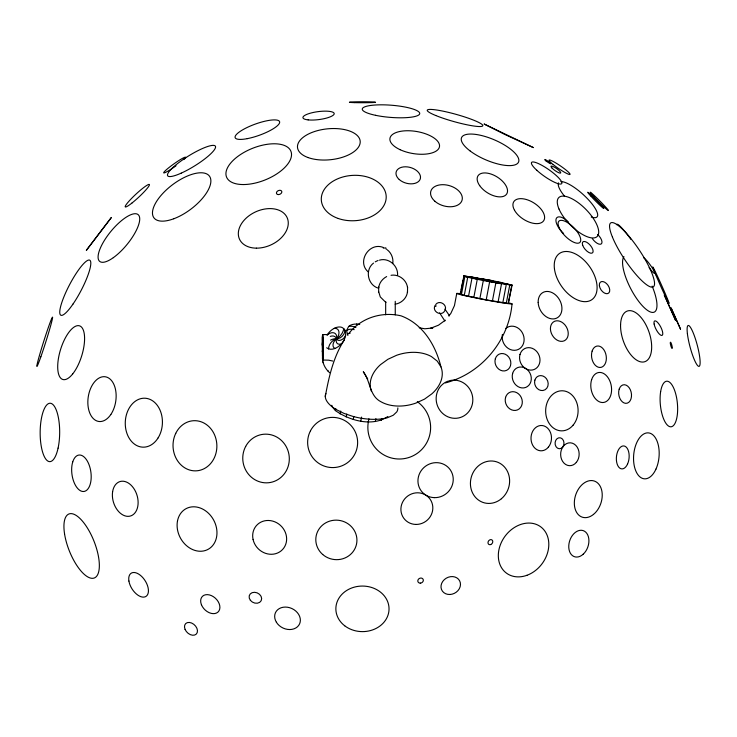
<?xml version="1.0" encoding="UTF-8"?>
<svg xmlns="http://www.w3.org/2000/svg" width="737" height="737" viewBox="0 0 737 737"><rect width="100%" height="100%" fill="white"/><g stroke="black" fill="none" stroke-linecap="round" stroke-linejoin="round"><path stroke-width="1.11" d="M322.99 341.388L322.852 347.956A12.336 0.525 89.6 0 0 322.41 355.916M322.272 351.706C323.792 340.125 322.456 354.377 322.788 334.764A12.98 0.553 89.6 0 0 322.207 345.073L322.742 360.034L328.638 360.172L332.82 361.056M322.88 360.209L323.248 343.092M385.958 302.529L380.283 296.928L378.634 291.557M378.698 287.937C379.058 283.054 382.402 278.807 386.667 276.559M397.565 275.15C398.284 265.827 388.685 257.37 379.5 260.152M395.161 304.178C401.481 303.276 407.008 297.978 407.497 291.53M407.561 287.9C406.879 280.051 398.828 273.897 391.034 275.288M378.634 292.23L378.707 287.006M407.487 292.451L407.57 287.227M385.672 314.81L385.663 301.461M395.262 314.846L395.244 301.332M341.415 343.829C345.395 339.683 348.481 330.554 341.876 327.366A12.98 8.503 -49.5 0 0 326.998 335.151A8.273 5.417 -49.5 0 1 334.239 332.958A8.273 5.417 -49.5 0 1 336.487 338.799A6.578 4.302 -49.5 0 0 341.415 343.829C337.924 347.707 331.503 351.429 326.648 347.79M322.207 345.073C322.87 335.464 322.594 354.128 323.285 352.912M392.775 263.57C393.576 258.42 391.375 252.883 387.192 249.751M456.747 293.519L454.453 305.597L450.795 313.492L448.75 315.998M460.128 294.155L463.942 275.878L492.371 280.622L512.104 285.127L508.29 303.404L486.199 299.876L464.282 295.353L460.128 294.155L460.901 291.88M461.307 289.742L463.131 280.143M463.536 278.015L463.942 275.878M461.417 294.616L464.863 276.486L463.573 276.025M464.282 295.353L467.728 277.223L464.863 276.486M468.52 296.32L471.966 278.19L467.728 277.223M473.827 297.444L477.272 279.323A16.03 0.525 10.8 0 1 486.227 280.29A30.263 0.995 10.8 0 0 501.059 282.4M479.861 298.66L483.306 280.53L471.966 278.19M486.199 299.876L489.644 281.746L512.104 285.127M492.408 301.009L495.854 282.888M498.074 301.995L501.519 283.865A15.449 0.507 10.8 0 1 486.227 280.29A26.127 0.857 10.8 0 0 470.685 276.734M502.818 302.75L506.255 284.62M506.301 303.229L509.746 285.099M508.29 303.404L511.736 285.274M512.04 303.884C508.77 340.752 481.372 373.659 445.415 382.899M325.284 396.534C328.886 376.948 333.373 356.957 344.28 339.978M387.846 416.497C372.434 427.073 349.734 420.716 335.418 410.601L335.823 408.648M340.116 413.991L340.724 411.053M346.197 416.985L346.805 414.047M353.253 419.381L353.852 416.442M360.798 421.002L361.6 417.087M368.316 421.739L368.915 418.8M375.29 421.546L375.888 418.616M381.241 420.44L381.637 418.478M347.873 335.482L346.583 330.6L348.619 326.491A12.98 8.936 21.2 0 1 359.739 324.501M322.382 336.818L323.082 358.698M435.125 305.376C431.467 311.484 441.638 317.048 444.798 310.719C448.151 305.201 439.611 299.388 435.714 304.501M435.733 306.481L436.111 305.791M373.539 263.091C364.861 269.631 367.542 284.418 377.712 287.974M349.016 333.244C361.36 317.675 382.042 311.364 401.094 315.851C422.881 323.948 435.705 345.266 440.956 366.915A36.343 25.5 -17.6 0 1 431.956 393.761L424.549 399.113L415.889 403.102A37.191 26.099 -17.6 0 1 380.992 401.776C369.219 395.843 370.619 381.093 363.286 371.734L367.726 379.113M445.341 320.18L438.469 325.21L430.648 328.241L432.831 327.983L424.834 328.776L419.215 327.781M375.225 261.856L378.072 260.437M383.277 248.139L385.801 247.89L386.289 249.346M322.64 334.589L328.057 334.552M461.417 293.823L457.161 293.354A28.632 0.94 10.8 0 0 466.291 295.979L479.207 298.651A27.988 0.912 10.8 0 0 505.379 303.312L511.625 304.059A28.632 0.94 10.8 0 0 508.585 302.843M483.306 280.53L489.644 281.746M383.452 247.531C369.228 241.552 356.45 261.884 368.205 271.879M323.138 358.375A7.167 4.081 63.3 0 1 322.493 356.146C321.922 362.42 324.98 368.693 329.669 372.756M335.418 410.601L332.415 407.045L331.862 405.304M444.918 309.07L449.524 315.805M439.565 312.838L444.862 320.973M440.956 366.915L437.281 361.148L431.477 356.607A37.191 26.099 -17.6 0 0 396.589 355.289L387.929 359.278L380.522 364.631A36.343 25.5 -17.6 0 0 371.522 391.476M322.742 360.034L322.926 335.796M323.055 337.62L323.11 341.12M346.583 330.6A8.347 5.739 21.2 0 1 354.211 329.651M347.339 334.23A12.336 8.485 21.2 0 1 350.186 333.142M348.619 326.491A8.273 5.693 21.2 0 1 355.888 327.477M356.524 324.059A8.162 5.61 21.2 0 1 357.906 324.602M345.082 330.305A7.167 4.698 -49.5 0 1 336.487 338.799A8.365 5.472 -49.5 0 0 328.545 348.933M343.774 328.509A10.171 6.661 -49.5 0 1 336.487 338.799A6.55 4.284 -49.5 0 0 333.078 344.299A6.55 4.284 -49.5 0 0 334.994 348.408M345.653 335.353A6.099 3.998 -49.5 0 1 340.927 340.079A6.099 3.998 -49.5 0 1 336.487 338.799A8.347 5.463 -49.5 0 0 330.268 336.394M334.119 328.407A8.162 5.343 -49.5 0 1 338.854 331.401A8.162 5.343 -49.5 0 1 336.487 338.799A12.336 8.079 -49.5 0 0 330.554 340.116M323.46 362.982A6.099 3.473 63.3 0 1 322.917 361.931M328.158 370.785A6.578 3.74 63.3 0 1 327.486 370.647M463.757 275.951A14.132 0.461 10.8 0 1 486.227 280.29A19.144 0.626 10.8 0 0 511.92 285.201M466.3 276.854A16.85 0.553 10.8 0 1 486.227 280.29A19.54 0.636 10.8 0 0 507.95 283.929M488.087 279.802A16.702 0.544 10.8 0 1 486.227 280.29A19.963 0.654 10.8 0 0 481.021 278.485M397.842 407.92A36.343 15.661 11.6 0 1 396.764 411.909L393.282 415.226L387.634 417.667A37.191 16.021 11.6 0 1 352.737 416.35L343.93 413.365L336.321 409.615A36.343 15.661 11.6 0 1 325.865 393.494M417.299 401.683A31.571 31.378 79.1 0 1 427.202 441.85A31.571 31.378 79.1 0 1 389.081 457.29A31.571 31.378 79.1 0 1 368.408 421.481M448.934 380.845A19.199 18.241 71.3 0 1 472.463 403.581A19.199 18.241 71.3 0 1 442.596 413.374A19.199 18.241 71.3 0 1 448.032 381.14M505.656 328.555A12.345 10.705 65.8 0 1 523.141 334.432A12.345 10.705 65.8 0 1 514.315 350.333A12.345 10.705 65.8 0 1 502.385 334.451M652.134 286.14A31.755 10.235 62.6 0 1 653.24 312.405A31.755 10.235 62.6 0 1 630.918 289.024A31.755 10.235 62.6 0 1 623.972 256.66M616.74 224.711A19.402 2.552 54.2 0 1 630.946 239.405M643.806 257.941A9.553 1.253 54.2 0 1 650.375 265.145A9.553 1.253 54.2 0 1 654.889 273.409A9.553 1.253 54.2 0 1 649.104 267.651M563.621 233.472A12.732 5.703 48.8 0 1 556.269 218.511A12.732 5.703 48.8 0 1 568.66 222.325M597.587 234.412A7.748 3.473 48.8 0 1 601.309 243.892A7.748 3.473 48.8 0 1 592.318 238.576M560.903 181.615A25.731 7.306 42 0 1 590.374 201.901A25.731 7.306 42 0 1 591.24 217.019M564.441 196.097A25.731 7.306 42 0 1 558.535 182.877M176.032 165.779A13.45 1.391 -35.5 0 1 163.734 172.541A13.45 1.391 -35.5 0 1 178.418 160.804A13.45 1.391 -35.5 0 1 183.743 159.616M671.177 308.075L680.518 329.144L671.177 308.075M86.837 249.659L86.34 250.387L111.388 217.461L86.837 249.659M484.218 124.056L504.578 134.346L533.404 147.612L484.218 124.056M664.341 295.122L675.571 320.309L664.341 295.122M177.451 521.197A23.133 18.886 61.4 0 0 203.569 550.963A23.133 18.886 61.4 0 0 210.082 514.923A23.133 18.886 61.4 0 0 177.451 521.197M112.604 491.809A18.001 12.28 72.9 0 0 129.454 516.241A18.001 12.28 72.9 0 0 133.692 488.299A18.001 12.28 72.9 0 0 112.604 491.809M72.733 461.952A18.397 9.535 82 0 0 81.899 491.33A18.397 9.535 82 0 0 89.647 466.484A18.397 9.535 82 0 0 72.733 461.952M110.826 414.516A22.589 13.929 -81.8 0 0 107.141 377.27A22.589 13.929 -81.8 0 0 87.998 405.562A22.589 13.929 -81.8 0 0 110.826 414.516M175.756 433.338A25.104 21.926 87.2 0 0 195.342 470.869A25.104 21.926 87.2 0 0 213.73 433.107A25.104 21.926 87.2 0 0 175.756 433.338M245.67 446.429A24.367 23.252 81.7 0 0 266.462 482.846A24.367 23.252 81.7 0 0 285.974 446.217A24.367 23.252 81.7 0 0 245.67 446.429M158.142 437.842A24.496 18.572 -87.4 0 0 146.958 398.45A24.496 18.572 -87.4 0 0 126.414 431.771A24.496 18.572 -87.4 0 0 158.142 437.842M253.058 539.392A17.725 16.131 43.7 0 0 281.064 550.917A17.725 16.131 43.7 0 0 274.846 521.833A17.725 16.131 43.7 0 0 253.058 539.392M322.714 554.491A20.59 19.733 10 0 0 356.515 544.155A20.59 19.733 10 0 0 329.872 521.068A20.59 19.733 10 0 0 322.714 554.491M310.489 430.777A25.104 24.984 73.3 0 0 333.658 467.562A25.104 24.984 73.3 0 0 353.751 429.109A25.104 24.984 73.3 0 0 310.489 430.777M415.935 524.44A16.251 15.541 -39.4 0 0 431.136 500.902A16.251 15.541 -39.4 0 0 403.535 500.487A16.251 15.541 -39.4 0 0 415.935 524.44M434.268 497.641A17.955 17.181 -39.4 0 0 451.495 471.883A17.955 17.181 -39.4 0 0 421.011 470.925A17.955 17.181 -39.4 0 0 434.268 497.641M501.381 498.756A21.419 19.402 -71.7 0 0 498.184 462.421A21.419 19.402 -71.7 0 0 470.501 485.453A21.419 19.402 -71.7 0 0 501.381 498.756M495.319 358.799A8.918 7.729 65.8 0 0 504.67 370.914A8.918 7.729 65.8 0 0 508.733 357.03A8.918 7.729 65.8 0 0 495.319 358.799M512.657 373.337A10.705 9.277 65.8 0 0 523.887 387.892A10.705 9.277 65.8 0 0 528.761 371.218A10.705 9.277 65.8 0 0 512.657 373.337M519.972 354.534A11.488 9.959 65.8 0 0 532.142 370.038A11.488 9.959 65.8 0 0 537.209 352.074A11.488 9.959 65.8 0 0 519.972 354.534M534.887 380.126A7.637 6.624 65.8 0 0 542.902 390.509A7.637 6.624 65.8 0 0 546.384 378.615A7.637 6.624 65.8 0 0 534.887 380.126M505.591 397.344A9.599 8.328 65.8 0 0 515.66 410.398A9.599 8.328 65.8 0 0 520.027 395.437A9.599 8.328 65.8 0 0 505.591 397.344M538.167 302.419A14.537 10.898 60.5 0 0 556.417 318.237A14.537 10.898 60.5 0 0 555.56 294.92A14.537 10.898 60.5 0 0 538.167 302.419M550.428 328.997A10.908 8.181 60.5 0 0 564.109 340.863A10.908 8.181 60.5 0 0 563.464 323.377A10.908 8.181 60.5 0 0 550.428 328.997M562.626 447.156A5.5 4.45 -88.8 0 0 560.756 437.935A5.5 4.45 -88.8 0 0 555.21 444.623A5.5 4.45 -88.8 0 0 562.626 447.156M548.374 447.166A12.667 10.244 -88.8 0 0 544.063 425.94A12.667 10.244 -88.8 0 0 531.303 441.325A12.667 10.244 -88.8 0 0 548.374 447.166M573.156 425.102A20.046 16.223 -88.8 0 0 566.329 391.494A20.046 16.223 -88.8 0 0 546.135 415.852A20.046 16.223 -88.8 0 0 573.156 425.102M576.334 462.394A11.433 9.249 -88.8 0 0 572.437 443.223A11.433 9.249 -88.8 0 0 560.921 457.124A11.433 9.249 -88.8 0 0 576.334 462.394M593.469 514.426A19.042 13.266 -71.6 0 0 596.915 482.394A19.042 13.266 -71.6 0 0 574.473 500.478A19.042 13.266 -71.6 0 0 593.469 514.426M583.207 554.206A13.754 9.59 -71.6 0 0 584.524 531.23A13.754 9.59 -71.6 0 0 568.78 545.573A13.754 9.59 -71.6 0 0 583.207 554.206M526.946 575.293A28.798 23.059 -53.5 0 0 543.538 529.415A28.798 23.059 -53.5 0 0 500.211 545.205A28.798 23.059 -53.5 0 0 526.946 575.293M449.8 594.492A10.06 8.604 -28.7 0 0 459.612 580.793A10.06 8.604 -28.7 0 0 442.808 581.327A10.06 8.604 -28.7 0 0 449.8 594.492M490.722 544.551A2.727 2.183 -53.5 0 0 492.261 540.193A2.727 2.183 -53.5 0 0 488.161 541.723A2.727 2.183 -53.5 0 0 490.722 544.551M420.293 583.142A2.865 2.451 -28.7 0 0 423.093 579.236A2.865 2.451 -28.7 0 0 418.312 579.393A2.865 2.451 -28.7 0 0 420.293 583.142M344.732 625.805A26.587 22.783 0.3 0 0 388.473 613.543A26.587 22.783 0.3 0 0 354.147 587.186A26.587 22.783 0.3 0 0 344.732 625.805M276.393 622.231A13.294 10.705 25.6 0 0 298.651 625.473A13.294 10.705 25.6 0 0 287.513 607.233A13.294 10.705 25.6 0 0 276.393 622.231M250.359 600.296A6.495 5.233 25.6 0 0 261.156 600.747A6.495 5.233 25.6 0 0 254.624 592.299A6.495 5.233 25.6 0 0 250.359 600.296M201.422 604.699A11.064 7.803 44 0 0 217.977 612.078A11.064 7.803 44 0 0 211.445 595.625A11.064 7.803 44 0 0 201.422 604.699M185.079 629.389A7.462 5.26 44 0 0 196.272 634.106A7.462 5.26 44 0 0 191.602 623.023A7.462 5.26 44 0 0 185.079 629.389M128.92 581.069A13.754 7.72 57.5 0 0 145.078 596.85A13.754 7.72 57.5 0 0 141.734 576.5A13.754 7.72 57.5 0 0 128.92 581.069M64.534 533.735A34.409 13.248 68.3 0 0 94.161 578.029A34.409 13.248 68.3 0 0 86.22 526.163A34.409 13.248 68.3 0 0 64.534 533.735M58.076 448.133A29.213 9.765 -89.7 0 0 50.466 403.268A29.213 9.765 -89.7 0 0 41.198 445.959A29.213 9.765 -89.7 0 0 58.076 448.133M591.664 379.555A15.182 10.217 79.9 0 0 602.313 402.531A15.182 10.217 79.9 0 0 609.582 380.366A15.182 10.217 79.9 0 0 591.664 379.555M592.133 351.07A10.843 7.296 79.9 0 0 599.734 367.477A10.843 7.296 79.9 0 0 604.93 351.65A10.843 7.296 79.9 0 0 592.133 351.07M619.191 389.127A9.397 6.329 79.9 0 0 625.777 403.351A9.397 6.329 79.9 0 0 630.282 389.633A9.397 6.329 79.9 0 0 619.191 389.127M620.582 324.501A26.808 13.598 70.9 0 0 643.18 362.042A26.808 13.598 70.9 0 0 644.599 322.493A26.808 13.598 70.9 0 0 620.582 324.501M655.948 469.128A23.059 12.713 -84.9 0 0 648.965 432.951A23.059 12.713 -84.9 0 0 634.188 465.462A23.059 12.713 -84.9 0 0 655.948 469.128M627.546 464.061A11.534 6.357 -84.9 0 0 624.055 445.968A11.534 6.357 -84.9 0 0 616.676 462.228A11.534 6.357 -84.9 0 0 627.546 464.061M660.647 391.596A22.893 8.54 84.5 0 0 670.311 426.778A22.893 8.54 84.5 0 0 675.654 393.659A22.893 8.54 84.5 0 0 660.647 391.596M687.372 333.465A21.17 3.713 75.1 0 0 698.363 366.225A21.17 3.713 75.1 0 0 695.138 338.053A21.17 3.713 75.1 0 0 687.372 333.465M670.403 343.884A3.215 0.562 75.1 0 0 672.116 348.426A3.215 0.562 75.1 0 0 671.352 343.645A3.215 0.562 75.1 0 0 670.403 343.884M654.124 324.04A8.125 2.616 62.6 0 0 661.467 335.446A8.125 2.616 62.6 0 0 659.578 324.989A8.125 2.616 62.6 0 0 654.124 324.04M655.709 274.717A20.065 0.59 65.9 0 0 668.938 303.312A20.065 0.59 65.9 0 0 657.883 277.103A20.065 0.59 65.9 0 0 655.709 274.717M582.672 245.264A7.315 3.28 48.8 0 0 591.931 253.169A7.315 3.28 48.8 0 0 588.587 243.597A7.315 3.28 48.8 0 0 582.672 245.264M554.454 268.922A28.209 17.117 54.9 0 0 588.955 301.101A28.209 17.117 54.9 0 0 583.593 259.728A28.209 17.117 54.9 0 0 554.454 268.922M599.393 285.753A6.854 4.155 54.9 0 0 607.776 293.575A6.854 4.155 54.9 0 0 606.477 283.524A6.854 4.155 54.9 0 0 599.393 285.753M545.933 160.841A3.796 0.479 34.3 0 0 550.954 163.798A3.796 0.479 34.3 0 0 546.605 160.298A3.796 0.479 34.3 0 0 545.933 160.841M553.174 164.535A12.732 1.603 34.3 0 0 570.005 174.457A12.732 1.603 34.3 0 0 555.422 162.72A12.732 1.603 34.3 0 0 553.174 164.535M594.031 196.871A12.87 0.673 45.2 0 0 608.357 210.533A12.87 0.673 45.2 0 0 595.57 196.761A12.87 0.673 45.2 0 0 594.031 196.871M591.175 196.466A11.322 0.59 45.2 0 0 603.778 208.488A11.322 0.59 45.2 0 0 592.53 196.364A11.322 0.59 45.2 0 0 591.175 196.466M612.475 237.213A38.398 8.697 56.3 0 0 651.444 287.126A38.398 8.697 56.3 0 0 632.217 240.234A38.398 8.697 56.3 0 0 612.475 237.213M551.912 167.953A5.933 1.29 35 0 0 560.369 173.149A5.933 1.29 35 0 0 555.256 167.667A5.933 1.29 35 0 0 551.912 167.953M536.776 170.247A18.425 3.998 35 0 0 561.649 183.679A18.425 3.998 35 0 0 541.492 165.106A18.425 3.998 35 0 0 536.776 170.247M559.033 209.087A27.324 11 45.4 0 0 594.741 237.775A27.324 11 45.4 0 0 580.249 204.26A27.324 11 45.4 0 0 559.033 209.087M559.236 227.853A14.943 6.016 45.4 0 0 578.831 243.053A14.943 6.016 45.4 0 0 570.217 224.453A14.943 6.016 45.4 0 0 559.236 227.853M435.733 115.506A28.798 3.768 15.6 0 0 481.961 126.322A28.798 3.768 15.6 0 0 447.396 112.125A28.798 3.768 15.6 0 0 435.733 115.506M470.27 151.076A31.018 10.88 23.2 0 0 518.102 162.84A31.018 10.88 23.2 0 0 481.768 135.58A31.018 10.88 23.2 0 0 470.27 151.076M479.686 185.641A16.988 9.277 32.2 0 0 505.96 194.89A16.988 9.277 32.2 0 0 491.386 174.181A16.988 9.277 32.2 0 0 479.686 185.641M514.537 210.294A17.725 9.682 32.2 0 0 541.953 222.371A17.725 9.682 32.2 0 0 529.839 200.777A17.725 9.682 32.2 0 0 514.537 210.294M400.154 149.712A25.104 11.166 9.5 0 0 439.418 146.967A25.104 11.166 9.5 0 0 404.585 130.845A25.104 11.166 9.5 0 0 400.154 149.712M434.922 201.284A16.251 10.511 15.9 0 0 461.675 201.219A16.251 10.511 15.9 0 0 442.734 184.683A16.251 10.511 15.9 0 0 434.922 201.284M399.233 179.515A12.557 8.125 15.9 0 0 419.97 179.671A12.557 8.125 15.9 0 0 405.543 166.792A12.557 8.125 15.9 0 0 399.233 179.515M375.474 115.294A28.798 6.099 4.5 0 0 419.694 113.747A28.798 6.099 4.5 0 0 377.851 104.884A28.798 6.099 4.5 0 0 375.474 115.294M354.368 102.618A13.1 0.479 0 0 0 375.428 102.305A13.1 0.479 0 0 0 357.602 101.798A13.1 0.479 0 0 0 354.368 102.618M308.149 119.891A15.79 3.998 -7.5 0 0 333.898 114.521A15.79 3.998 -7.5 0 0 313.649 112.383A15.79 3.998 -7.5 0 0 308.149 119.891M308.075 157.561A31.498 15.514 -5.8 0 0 359.601 145.005A31.498 15.514 -5.8 0 0 318.863 130.292A31.498 15.514 -5.8 0 0 308.075 157.561M338.274 218.493A32.492 22.69 -3.5 0 0 386.197 196.401A32.492 22.69 -3.5 0 0 336.763 179.22A32.492 22.69 -3.5 0 0 338.274 218.493M247.263 138.648A23.63 5.951 -19.8 0 0 279.636 121.835A23.63 5.951 -19.8 0 0 245.154 128.468A23.63 5.951 -19.8 0 0 247.263 138.648M243.754 184.545A34.657 17.015 -21.8 0 0 291.493 153.72A34.657 17.015 -21.8 0 0 240.944 154.254A34.657 17.015 -21.8 0 0 243.754 184.545M256.375 248.157A26.145 18.213 -24.3 0 0 287.541 218.659A26.145 18.213 -24.3 0 0 245.983 218.299A26.145 18.213 -24.3 0 0 256.375 248.157M278.356 194.586A2.837 1.981 -24.3 0 0 281.764 191.399A2.837 1.981 -24.3 0 0 277.269 191.325A2.837 1.981 -24.3 0 0 278.356 194.586M132.116 202.905A16.463 2.054 -42.9 0 0 149.427 184.554A16.463 2.054 -42.9 0 0 130.421 199.626A16.463 2.054 -42.9 0 0 132.116 202.905M181.191 173.149A28.061 5.832 -31.8 0 0 215.499 146.433A28.061 5.832 -31.8 0 0 177.893 163.319A28.061 5.832 -31.8 0 0 181.191 173.149M173.803 218.751A34.713 15.274 -37 0 0 209.962 176.963A34.713 15.274 -37 0 0 161.256 195.158A34.713 15.274 -37 0 0 173.803 218.751M113.341 257.655A30.281 10.401 -50.6 0 0 139.063 215.794A30.281 10.401 -50.6 0 0 104.295 240.584A30.281 10.401 -50.6 0 0 113.341 257.655M72.991 304.077A31.092 6.449 -62.3 0 0 89.73 260.179A31.092 6.449 -62.3 0 0 63.124 298.844A31.092 6.449 -62.3 0 0 72.991 304.077M72.687 373.945A28.107 11.037 -72.7 0 0 81.945 327.587A28.107 11.037 -72.7 0 0 58.803 356.441A28.107 11.037 -72.7 0 0 72.687 373.945M40.857 356.791A25.85 1.069 -72.4 0 0 52.594 317.325A25.85 1.069 -72.4 0 0 40.719 351.134A25.85 1.069 -72.4 0 0 40.857 356.791"/></g></svg>
